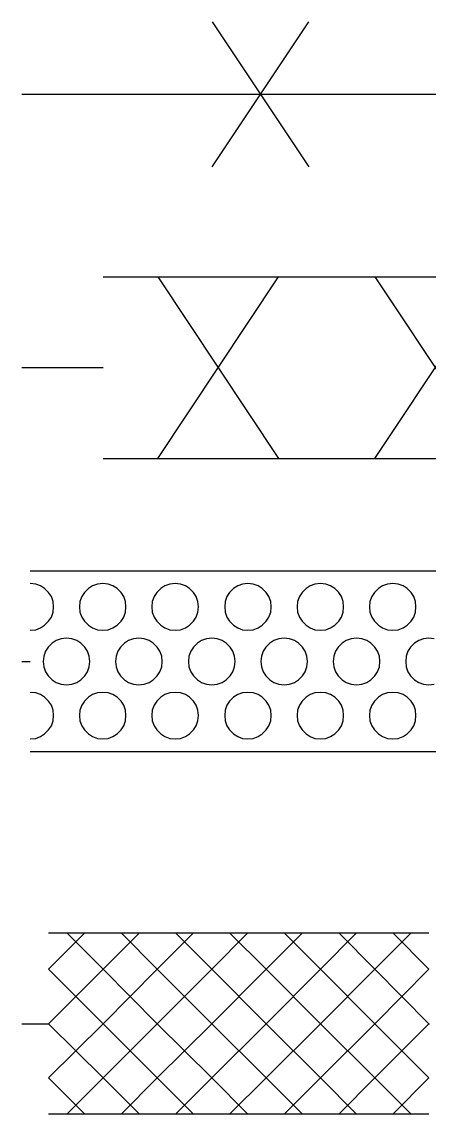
# Model space of a CAD drawing. Header units: inches. Extents: x 47316 to 59086, y 3141 to 11743.
# Drawn here: x 47366.62 to 47377.88, y 8874 to 8904.17 of the extents above; entities that cross this region are included whole.
import ezdxf

# ---------------------------------------------------------------- set-up
doc = ezdxf.new("R2010")
doc.units = ezdxf.units.IN
doc.header["$MEASUREMENT"] = 0

msp = doc.modelspace()

# ---------------------------------------------------------------- linework, layer by layer
at = {"color": 0, "lineweight": -3}
for p, q in [((47371.886, 8900.167), (47374.554, 8904.169)), ((47371.886, 8904.169), (47374.554, 8900.167)), ((47366.623, 8902.168), (47372.627, 8902.168)), ((47372.627, 8902.168), (47380.138, 8902.168)), ((47368.872, 8897.128), (47370.873, 8897.128)), ((47370.379, 8892.113), (47373.714, 8897.128)), ((47370.379, 8897.128), (47373.714, 8892.113)), ((47370.873, 8897.128), (47372.874, 8897.128)), ((47372.874, 8897.128), (47374.888, 8897.128)), ((47374.888, 8897.128), (47376.889, 8897.128)), ((47376.382, 8892.113), (47379.718, 8897.128)), ((47376.382, 8897.128), (47379.718, 8892.113)), ((47376.889, 8897.128), (47378.89, 8897.128)), ((47366.623, 8894.62), (47368.872, 8894.62)), ((47368.872, 8892.113), (47370.873, 8892.113)), ((47370.873, 8892.113), (47372.874, 8892.113)), ((47372.874, 8892.113), (47374.888, 8892.113)), ((47374.888, 8892.113), (47376.889, 8892.113)), ((47376.889, 8892.113), (47378.89, 8892.113)), ((47366.858, 8889.012), (47367.859, 8889.012)), ((47367.859, 8889.012), (47368.859, 8889.012)), ((47368.859, 8889.012), (47369.86, 8889.012)), ((47369.86, 8889.012), (47370.86, 8889.012)), ((47370.86, 8889.012), (47371.873, 8889.012)), ((47371.873, 8889.012), (47372.874, 8889.012)), ((47372.874, 8889.012), (47373.875, 8889.012)), ((47373.875, 8889.012), (47374.875, 8889.012)), ((47374.875, 8889.012), (47375.876, 8889.012)), ((47375.876, 8889.012), (47376.876, 8889.012)), ((47376.876, 8889.012), (47377.877, 8889.012)), ((47377.877, 8889.012), (47378.878, 8889.012)), ((47367.006, 8888.641), (47366.858, 8888.654)), ((47367.142, 8888.592), (47367.006, 8888.641)), ((47368.711, 8888.641), (47368.575, 8888.592)), ((47368.859, 8888.654), (47368.711, 8888.641)), ((47369.007, 8888.641), (47368.859, 8888.654)), ((47369.143, 8888.592), (47369.007, 8888.641)), ((47370.712, 8888.641), (47370.576, 8888.592)), ((47370.86, 8888.654), (47370.712, 8888.641)), ((47371.009, 8888.641), (47370.86, 8888.654)), ((47371.145, 8888.592), (47371.009, 8888.641)), ((47372.726, 8888.641), (47372.59, 8888.592)), ((47372.874, 8888.654), (47372.726, 8888.641)), ((47373.022, 8888.641), (47372.874, 8888.654)), ((47373.158, 8888.592), (47373.022, 8888.641)), ((47374.727, 8888.641), (47374.591, 8888.592)), ((47374.875, 8888.654), (47374.727, 8888.641)), ((47375.023, 8888.641), (47374.875, 8888.654)), ((47375.159, 8888.592), (47375.023, 8888.641)), ((47376.728, 8888.641), (47376.592, 8888.592)), ((47376.876, 8888.654), (47376.728, 8888.641)), ((47377.025, 8888.641), (47376.876, 8888.654)), ((47377.161, 8888.592), (47377.025, 8888.641)), ((47367.253, 8888.518), (47367.142, 8888.592)), ((47367.364, 8888.407), (47367.253, 8888.518)), ((47367.439, 8888.295), (47367.364, 8888.407)), ((47368.353, 8888.407), (47368.279, 8888.295)), ((47368.464, 8888.518), (47368.353, 8888.407)), ((47368.575, 8888.592), (47368.464, 8888.518)), ((47369.255, 8888.518), (47369.143, 8888.592)), ((47369.366, 8888.407), (47369.255, 8888.518)), ((47369.44, 8888.295), (47369.366, 8888.407)), ((47370.354, 8888.407), (47370.28, 8888.295)), ((47370.465, 8888.518), (47370.354, 8888.407)), ((47370.576, 8888.592), (47370.465, 8888.518)), ((47371.256, 8888.518), (47371.145, 8888.592)), ((47371.367, 8888.407), (47371.256, 8888.518)), ((47371.441, 8888.295), (47371.367, 8888.407)), ((47372.368, 8888.407), (47372.293, 8888.295)), ((47372.479, 8888.518), (47372.368, 8888.407)), ((47372.59, 8888.592), (47372.479, 8888.518)), ((47373.269, 8888.518), (47373.158, 8888.592)), ((47373.381, 8888.407), (47373.269, 8888.518)), ((47373.455, 8888.295), (47373.381, 8888.407)), ((47374.369, 8888.407), (47374.295, 8888.295)), ((47374.48, 8888.518), (47374.369, 8888.407)), ((47374.591, 8888.592), (47374.48, 8888.518)), ((47375.271, 8888.518), (47375.159, 8888.592)), ((47375.382, 8888.407), (47375.271, 8888.518)), ((47375.456, 8888.295), (47375.382, 8888.407)), ((47376.37, 8888.407), (47376.296, 8888.295)), ((47376.481, 8888.518), (47376.37, 8888.407)), ((47376.592, 8888.592), (47376.481, 8888.518)), ((47377.272, 8888.518), (47377.161, 8888.592)), ((47377.383, 8888.407), (47377.272, 8888.518)), ((47377.457, 8888.295), (47377.383, 8888.407)), ((47367.488, 8888.16), (47367.439, 8888.295)), ((47367.5, 8888.011), (47367.488, 8888.16)), ((47368.229, 8888.16), (47368.217, 8888.011)), ((47368.279, 8888.295), (47368.229, 8888.16)), ((47369.489, 8888.16), (47369.44, 8888.295)), ((47369.502, 8888.011), (47369.489, 8888.16)), ((47370.23, 8888.16), (47370.218, 8888.011)), ((47370.28, 8888.295), (47370.23, 8888.16)), ((47371.49, 8888.16), (47371.441, 8888.295)), ((47371.503, 8888.011), (47371.49, 8888.16)), ((47372.244, 8888.16), (47372.232, 8888.011)), ((47372.293, 8888.295), (47372.244, 8888.16)), ((47373.504, 8888.16), (47373.455, 8888.295)), ((47373.516, 8888.011), (47373.504, 8888.16)), ((47374.245, 8888.16), (47374.233, 8888.011)), ((47374.295, 8888.295), (47374.245, 8888.16)), ((47375.505, 8888.16), (47375.456, 8888.295)), ((47375.518, 8888.011), (47375.505, 8888.16)), ((47376.246, 8888.16), (47376.234, 8888.011)), ((47376.296, 8888.295), (47376.246, 8888.16)), ((47377.507, 8888.16), (47377.457, 8888.295)), ((47377.519, 8888.011), (47377.507, 8888.16)), ((47367.364, 8887.616), (47367.439, 8887.727)), ((47367.439, 8887.727), (47367.488, 8887.863)), ((47367.488, 8887.863), (47367.5, 8888.011)), ((47368.217, 8888.011), (47368.229, 8887.863)), ((47368.229, 8887.863), (47368.279, 8887.727)), ((47368.279, 8887.727), (47368.353, 8887.616)), ((47369.366, 8887.616), (47369.44, 8887.727)), ((47369.44, 8887.727), (47369.489, 8887.863)), ((47369.489, 8887.863), (47369.502, 8888.011)), ((47370.218, 8888.011), (47370.23, 8887.863)), ((47370.23, 8887.863), (47370.28, 8887.727)), ((47370.28, 8887.727), (47370.354, 8887.616)), ((47371.367, 8887.616), (47371.441, 8887.727)), ((47371.441, 8887.727), (47371.49, 8887.863)), ((47371.49, 8887.863), (47371.503, 8888.011)), ((47372.232, 8888.011), (47372.244, 8887.863)), ((47372.244, 8887.863), (47372.293, 8887.727)), ((47372.293, 8887.727), (47372.368, 8887.616)), ((47373.381, 8887.616), (47373.455, 8887.727)), ((47373.455, 8887.727), (47373.504, 8887.863)), ((47373.504, 8887.863), (47373.516, 8888.011)), ((47374.233, 8888.011), (47374.245, 8887.863)), ((47374.245, 8887.863), (47374.295, 8887.727)), ((47374.295, 8887.727), (47374.369, 8887.616)), ((47375.382, 8887.616), (47375.456, 8887.727)), ((47375.456, 8887.727), (47375.505, 8887.863)), ((47375.505, 8887.863), (47375.518, 8888.011)), ((47376.234, 8888.011), (47376.246, 8887.863)), ((47376.246, 8887.863), (47376.296, 8887.727)), ((47376.296, 8887.727), (47376.37, 8887.616)), ((47377.383, 8887.616), (47377.457, 8887.727)), ((47377.457, 8887.727), (47377.507, 8887.863)), ((47377.507, 8887.863), (47377.519, 8888.011)), ((47367.006, 8887.381), (47367.142, 8887.431)), ((47367.142, 8887.431), (47367.253, 8887.505)), ((47367.253, 8887.505), (47367.364, 8887.616)), ((47368.353, 8887.616), (47368.464, 8887.505)), ((47368.464, 8887.505), (47368.575, 8887.431)), ((47368.575, 8887.431), (47368.711, 8887.381)), ((47369.007, 8887.381), (47369.143, 8887.431)), ((47369.143, 8887.431), (47369.255, 8887.505)), ((47369.255, 8887.505), (47369.366, 8887.616)), ((47370.354, 8887.616), (47370.465, 8887.505)), ((47370.465, 8887.505), (47370.576, 8887.431)), ((47370.576, 8887.431), (47370.712, 8887.381)), ((47371.009, 8887.381), (47371.145, 8887.431)), ((47371.145, 8887.431), (47371.256, 8887.505)), ((47371.256, 8887.505), (47371.367, 8887.616)), ((47372.368, 8887.616), (47372.479, 8887.505)), ((47372.479, 8887.505), (47372.59, 8887.431)), ((47372.59, 8887.431), (47372.726, 8887.381)), ((47373.022, 8887.381), (47373.158, 8887.431)), ((47373.158, 8887.431), (47373.269, 8887.505)), ((47373.269, 8887.505), (47373.381, 8887.616)), ((47374.369, 8887.616), (47374.48, 8887.505)), ((47374.48, 8887.505), (47374.591, 8887.431)), ((47374.591, 8887.431), (47374.727, 8887.381)), ((47375.023, 8887.381), (47375.159, 8887.431)), ((47375.159, 8887.431), (47375.271, 8887.505)), ((47375.271, 8887.505), (47375.382, 8887.616)), ((47376.37, 8887.616), (47376.481, 8887.505)), ((47376.481, 8887.505), (47376.592, 8887.431)), ((47376.592, 8887.431), (47376.728, 8887.381)), ((47377.025, 8887.381), (47377.161, 8887.431)), ((47377.161, 8887.431), (47377.272, 8887.505)), ((47377.272, 8887.505), (47377.383, 8887.616)), ((47366.858, 8887.369), (47367.006, 8887.381)), ((47367.71, 8887.134), (47367.574, 8887.085)), ((47367.859, 8887.147), (47367.71, 8887.134)), ((47368.007, 8887.134), (47367.859, 8887.147)), ((47368.143, 8887.085), (47368.007, 8887.134)), ((47368.711, 8887.381), (47368.859, 8887.369)), ((47368.859, 8887.369), (47369.007, 8887.381)), ((47369.712, 8887.134), (47369.576, 8887.085)), ((47369.86, 8887.147), (47369.712, 8887.134)), ((47370.008, 8887.134), (47369.86, 8887.147)), ((47370.144, 8887.085), (47370.008, 8887.134)), ((47370.712, 8887.381), (47370.86, 8887.369)), ((47370.86, 8887.369), (47371.009, 8887.381)), ((47371.725, 8887.134), (47371.589, 8887.085)), ((47371.873, 8887.147), (47371.725, 8887.134)), ((47372.022, 8887.134), (47371.873, 8887.147)), ((47372.158, 8887.085), (47372.022, 8887.134)), ((47372.726, 8887.381), (47372.874, 8887.369)), ((47372.874, 8887.369), (47373.022, 8887.381)), ((47373.726, 8887.134), (47373.591, 8887.085)), ((47373.875, 8887.147), (47373.726, 8887.134)), ((47374.023, 8887.134), (47373.875, 8887.147)), ((47374.159, 8887.085), (47374.023, 8887.134)), ((47374.727, 8887.381), (47374.875, 8887.369)), ((47374.875, 8887.369), (47375.023, 8887.381)), ((47375.728, 8887.134), (47375.592, 8887.085)), ((47375.876, 8887.147), (47375.728, 8887.134)), ((47376.024, 8887.134), (47375.876, 8887.147)), ((47376.16, 8887.085), (47376.024, 8887.134)), ((47376.728, 8887.381), (47376.876, 8887.369)), ((47376.876, 8887.369), (47377.025, 8887.381)), ((47377.729, 8887.134), (47377.593, 8887.085)), ((47377.877, 8887.147), (47377.729, 8887.134)), ((47378.025, 8887.134), (47377.877, 8887.147)), ((47367.352, 8886.9), (47367.278, 8886.788)), ((47367.463, 8887.011), (47367.352, 8886.9)), ((47367.574, 8887.085), (47367.463, 8887.011)), ((47368.254, 8887.011), (47368.143, 8887.085)), ((47368.365, 8886.9), (47368.254, 8887.011)), ((47368.439, 8886.788), (47368.365, 8886.9)), ((47369.353, 8886.9), (47369.279, 8886.788)), ((47369.465, 8887.011), (47369.353, 8886.9)), ((47369.576, 8887.085), (47369.465, 8887.011)), ((47370.255, 8887.011), (47370.144, 8887.085)), ((47370.366, 8886.9), (47370.255, 8887.011)), ((47370.44, 8886.788), (47370.366, 8886.9)), ((47371.367, 8886.9), (47371.293, 8886.788)), ((47371.478, 8887.011), (47371.367, 8886.9)), ((47371.589, 8887.085), (47371.478, 8887.011)), ((47372.269, 8887.011), (47372.158, 8887.085)), ((47372.38, 8886.9), (47372.269, 8887.011)), ((47372.454, 8886.788), (47372.38, 8886.9)), ((47373.368, 8886.9), (47373.294, 8886.788)), ((47373.479, 8887.011), (47373.368, 8886.9)), ((47373.591, 8887.085), (47373.479, 8887.011)), ((47374.27, 8887.011), (47374.159, 8887.085)), ((47374.381, 8886.9), (47374.27, 8887.011)), ((47374.455, 8886.788), (47374.381, 8886.9)), ((47375.369, 8886.9), (47375.295, 8886.788)), ((47375.481, 8887.011), (47375.369, 8886.9)), ((47375.592, 8887.085), (47375.481, 8887.011)), ((47376.271, 8887.011), (47376.16, 8887.085)), ((47376.382, 8886.9), (47376.271, 8887.011)), ((47376.456, 8886.788), (47376.382, 8886.9)), ((47377.371, 8886.9), (47377.297, 8886.788)), ((47377.482, 8887.011), (47377.371, 8886.9)), ((47377.593, 8887.085), (47377.482, 8887.011)), ((47367.229, 8886.652), (47367.216, 8886.504)), ((47367.278, 8886.788), (47367.229, 8886.652)), ((47368.489, 8886.652), (47368.439, 8886.788)), ((47368.501, 8886.504), (47368.489, 8886.652)), ((47369.23, 8886.652), (47369.217, 8886.504)), ((47369.279, 8886.788), (47369.23, 8886.652)), ((47370.49, 8886.652), (47370.44, 8886.788)), ((47370.502, 8886.504), (47370.49, 8886.652)), ((47371.243, 8886.652), (47371.231, 8886.504)), ((47371.293, 8886.788), (47371.243, 8886.652)), ((47372.503, 8886.652), (47372.454, 8886.788)), ((47372.516, 8886.504), (47372.503, 8886.652)), ((47373.245, 8886.652), (47373.232, 8886.504)), ((47373.294, 8886.788), (47373.245, 8886.652)), ((47374.505, 8886.652), (47374.455, 8886.788)), ((47374.517, 8886.504), (47374.505, 8886.652)), ((47375.246, 8886.652), (47375.234, 8886.504)), ((47375.295, 8886.788), (47375.246, 8886.652)), ((47376.506, 8886.652), (47376.456, 8886.788)), ((47376.518, 8886.504), (47376.506, 8886.652)), ((47377.247, 8886.652), (47377.235, 8886.504)), ((47377.297, 8886.788), (47377.247, 8886.652)), ((47366.623, 8886.504), (47366.858, 8886.504)), ((47367.216, 8886.504), (47367.229, 8886.356)), ((47367.229, 8886.356), (47367.278, 8886.22)), ((47367.278, 8886.22), (47367.352, 8886.109)), ((47368.365, 8886.109), (47368.439, 8886.22)), ((47368.439, 8886.22), (47368.489, 8886.356)), ((47368.489, 8886.356), (47368.501, 8886.504)), ((47369.217, 8886.504), (47369.23, 8886.356)), ((47369.23, 8886.356), (47369.279, 8886.22)), ((47369.279, 8886.22), (47369.353, 8886.109)), ((47370.366, 8886.109), (47370.44, 8886.22)), ((47370.44, 8886.22), (47370.49, 8886.356)), ((47370.49, 8886.356), (47370.502, 8886.504)), ((47371.231, 8886.504), (47371.243, 8886.356)), ((47371.243, 8886.356), (47371.293, 8886.22)), ((47371.293, 8886.22), (47371.367, 8886.109)), ((47372.38, 8886.109), (47372.454, 8886.22)), ((47372.454, 8886.22), (47372.503, 8886.356)), ((47372.503, 8886.356), (47372.516, 8886.504)), ((47373.232, 8886.504), (47373.245, 8886.356)), ((47373.245, 8886.356), (47373.294, 8886.22)), ((47373.294, 8886.22), (47373.368, 8886.109)), ((47374.381, 8886.109), (47374.455, 8886.22)), ((47374.455, 8886.22), (47374.505, 8886.356)), ((47374.505, 8886.356), (47374.517, 8886.504)), ((47375.234, 8886.504), (47375.246, 8886.356)), ((47375.246, 8886.356), (47375.295, 8886.22)), ((47375.295, 8886.22), (47375.369, 8886.109)), ((47376.382, 8886.109), (47376.456, 8886.22)), ((47376.456, 8886.22), (47376.506, 8886.356)), ((47376.506, 8886.356), (47376.518, 8886.504)), ((47377.235, 8886.504), (47377.247, 8886.356)), ((47377.247, 8886.356), (47377.297, 8886.22)), ((47377.297, 8886.22), (47377.371, 8886.109)), ((47367.352, 8886.109), (47367.463, 8885.998)), ((47367.463, 8885.998), (47367.574, 8885.924)), ((47367.574, 8885.924), (47367.71, 8885.874)), ((47368.007, 8885.874), (47368.143, 8885.924)), ((47368.143, 8885.924), (47368.254, 8885.998)), ((47368.254, 8885.998), (47368.365, 8886.109)), ((47369.353, 8886.109), (47369.465, 8885.998)), ((47369.465, 8885.998), (47369.576, 8885.924)), ((47369.576, 8885.924), (47369.712, 8885.874)), ((47370.008, 8885.874), (47370.144, 8885.924)), ((47370.144, 8885.924), (47370.255, 8885.998)), ((47370.255, 8885.998), (47370.366, 8886.109)), ((47371.367, 8886.109), (47371.478, 8885.998)), ((47371.478, 8885.998), (47371.589, 8885.924)), ((47371.589, 8885.924), (47371.725, 8885.874)), ((47372.022, 8885.874), (47372.158, 8885.924)), ((47372.158, 8885.924), (47372.269, 8885.998)), ((47372.269, 8885.998), (47372.38, 8886.109)), ((47373.368, 8886.109), (47373.479, 8885.998)), ((47373.479, 8885.998), (47373.591, 8885.924)), ((47373.591, 8885.924), (47373.726, 8885.874)), ((47374.023, 8885.874), (47374.159, 8885.924)), ((47374.159, 8885.924), (47374.27, 8885.998)), ((47374.27, 8885.998), (47374.381, 8886.109)), ((47375.369, 8886.109), (47375.481, 8885.998)), ((47375.481, 8885.998), (47375.592, 8885.924)), ((47375.592, 8885.924), (47375.728, 8885.874)), ((47376.024, 8885.874), (47376.16, 8885.924)), ((47376.16, 8885.924), (47376.271, 8885.998)), ((47376.271, 8885.998), (47376.382, 8886.109)), ((47377.371, 8886.109), (47377.482, 8885.998)), ((47377.482, 8885.998), (47377.593, 8885.924)), ((47377.593, 8885.924), (47377.729, 8885.874)), ((47367.006, 8885.639), (47366.858, 8885.652)), ((47367.142, 8885.59), (47367.006, 8885.639)), ((47367.71, 8885.874), (47367.859, 8885.862)), ((47367.859, 8885.862), (47368.007, 8885.874)), ((47368.711, 8885.639), (47368.575, 8885.59)), ((47368.859, 8885.652), (47368.711, 8885.639)), ((47369.007, 8885.639), (47368.859, 8885.652)), ((47369.143, 8885.59), (47369.007, 8885.639)), ((47369.712, 8885.874), (47369.86, 8885.862)), ((47369.86, 8885.862), (47370.008, 8885.874)), ((47370.712, 8885.639), (47370.576, 8885.59)), ((47370.86, 8885.652), (47370.712, 8885.639)), ((47371.009, 8885.639), (47370.86, 8885.652)), ((47371.145, 8885.59), (47371.009, 8885.639)), ((47371.725, 8885.874), (47371.873, 8885.862)), ((47371.873, 8885.862), (47372.022, 8885.874)), ((47372.726, 8885.639), (47372.59, 8885.59)), ((47372.874, 8885.652), (47372.726, 8885.639)), ((47373.022, 8885.639), (47372.874, 8885.652)), ((47373.158, 8885.59), (47373.022, 8885.639)), ((47373.726, 8885.874), (47373.875, 8885.862)), ((47373.875, 8885.862), (47374.023, 8885.874)), ((47374.727, 8885.639), (47374.591, 8885.59)), ((47374.875, 8885.652), (47374.727, 8885.639)), ((47375.023, 8885.639), (47374.875, 8885.652)), ((47375.159, 8885.59), (47375.023, 8885.639)), ((47375.728, 8885.874), (47375.876, 8885.862)), ((47375.876, 8885.862), (47376.024, 8885.874)), ((47376.728, 8885.639), (47376.592, 8885.59)), ((47376.876, 8885.652), (47376.728, 8885.639)), ((47377.025, 8885.639), (47376.876, 8885.652)), ((47377.161, 8885.59), (47377.025, 8885.639)), ((47377.729, 8885.874), (47377.877, 8885.862)), ((47377.877, 8885.862), (47378.025, 8885.874)), ((47367.253, 8885.516), (47367.142, 8885.59)), ((47367.364, 8885.405), (47367.253, 8885.516)), ((47367.439, 8885.294), (47367.364, 8885.405)), ((47368.353, 8885.405), (47368.279, 8885.294)), ((47368.464, 8885.516), (47368.353, 8885.405)), ((47368.575, 8885.59), (47368.464, 8885.516)), ((47369.255, 8885.516), (47369.143, 8885.59)), ((47369.366, 8885.405), (47369.255, 8885.516)), ((47369.44, 8885.294), (47369.366, 8885.405)), ((47370.354, 8885.405), (47370.28, 8885.294)), ((47370.465, 8885.516), (47370.354, 8885.405)), ((47370.576, 8885.59), (47370.465, 8885.516)), ((47371.256, 8885.516), (47371.145, 8885.59)), ((47371.367, 8885.405), (47371.256, 8885.516)), ((47371.441, 8885.294), (47371.367, 8885.405)), ((47372.368, 8885.405), (47372.293, 8885.294)), ((47372.479, 8885.516), (47372.368, 8885.405)), ((47372.59, 8885.59), (47372.479, 8885.516)), ((47373.269, 8885.516), (47373.158, 8885.59)), ((47373.381, 8885.405), (47373.269, 8885.516)), ((47373.455, 8885.294), (47373.381, 8885.405)), ((47374.369, 8885.405), (47374.295, 8885.294)), ((47374.48, 8885.516), (47374.369, 8885.405)), ((47374.591, 8885.59), (47374.48, 8885.516)), ((47375.271, 8885.516), (47375.159, 8885.59)), ((47375.382, 8885.405), (47375.271, 8885.516)), ((47375.456, 8885.294), (47375.382, 8885.405)), ((47376.37, 8885.405), (47376.296, 8885.294)), ((47376.481, 8885.516), (47376.37, 8885.405)), ((47376.592, 8885.59), (47376.481, 8885.516)), ((47377.272, 8885.516), (47377.161, 8885.59)), ((47377.383, 8885.405), (47377.272, 8885.516)), ((47377.457, 8885.294), (47377.383, 8885.405)), ((47367.488, 8885.158), (47367.439, 8885.294)), ((47367.5, 8885.009), (47367.488, 8885.158)), ((47367.488, 8884.861), (47367.5, 8885.009)), ((47368.229, 8885.158), (47368.217, 8885.009)), ((47368.217, 8885.009), (47368.229, 8884.861)), ((47368.279, 8885.294), (47368.229, 8885.158)), ((47369.489, 8885.158), (47369.44, 8885.294)), ((47369.502, 8885.009), (47369.489, 8885.158)), ((47369.489, 8884.861), (47369.502, 8885.009)), ((47370.23, 8885.158), (47370.218, 8885.009)), ((47370.218, 8885.009), (47370.23, 8884.861)), ((47370.28, 8885.294), (47370.23, 8885.158)), ((47371.49, 8885.158), (47371.441, 8885.294)), ((47371.503, 8885.009), (47371.49, 8885.158)), ((47371.49, 8884.861), (47371.503, 8885.009)), ((47372.244, 8885.158), (47372.232, 8885.009)), ((47372.232, 8885.009), (47372.244, 8884.861)), ((47372.293, 8885.294), (47372.244, 8885.158)), ((47373.504, 8885.158), (47373.455, 8885.294)), ((47373.516, 8885.009), (47373.504, 8885.158)), ((47373.504, 8884.861), (47373.516, 8885.009)), ((47374.245, 8885.158), (47374.233, 8885.009)), ((47374.233, 8885.009), (47374.245, 8884.861)), ((47374.295, 8885.294), (47374.245, 8885.158)), ((47375.505, 8885.158), (47375.456, 8885.294)), ((47375.518, 8885.009), (47375.505, 8885.158)), ((47375.505, 8884.861), (47375.518, 8885.009)), ((47376.246, 8885.158), (47376.234, 8885.009)), ((47376.234, 8885.009), (47376.246, 8884.861)), ((47376.296, 8885.294), (47376.246, 8885.158)), ((47377.507, 8885.158), (47377.457, 8885.294)), ((47377.519, 8885.009), (47377.507, 8885.158)), ((47377.507, 8884.861), (47377.519, 8885.009)), ((47367.364, 8884.614), (47367.439, 8884.725)), ((47367.439, 8884.725), (47367.488, 8884.861)), ((47368.229, 8884.861), (47368.279, 8884.725)), ((47368.279, 8884.725), (47368.353, 8884.614)), ((47369.366, 8884.614), (47369.44, 8884.725)), ((47369.44, 8884.725), (47369.489, 8884.861)), ((47370.23, 8884.861), (47370.28, 8884.725)), ((47370.28, 8884.725), (47370.354, 8884.614)), ((47371.367, 8884.614), (47371.441, 8884.725)), ((47371.441, 8884.725), (47371.49, 8884.861)), ((47372.244, 8884.861), (47372.293, 8884.725)), ((47372.293, 8884.725), (47372.368, 8884.614)), ((47373.381, 8884.614), (47373.455, 8884.725)), ((47373.455, 8884.725), (47373.504, 8884.861)), ((47374.245, 8884.861), (47374.295, 8884.725)), ((47374.295, 8884.725), (47374.369, 8884.614)), ((47375.382, 8884.614), (47375.456, 8884.725)), ((47375.456, 8884.725), (47375.505, 8884.861)), ((47376.246, 8884.861), (47376.296, 8884.725)), ((47376.296, 8884.725), (47376.37, 8884.614)), ((47377.383, 8884.614), (47377.457, 8884.725)), ((47377.457, 8884.725), (47377.507, 8884.861)), ((47367.006, 8884.379), (47367.142, 8884.429)), ((47367.142, 8884.429), (47367.253, 8884.503)), ((47367.253, 8884.503), (47367.364, 8884.614)), ((47368.353, 8884.614), (47368.464, 8884.503)), ((47368.464, 8884.503), (47368.575, 8884.429)), ((47368.575, 8884.429), (47368.711, 8884.379)), ((47369.007, 8884.379), (47369.143, 8884.429)), ((47369.143, 8884.429), (47369.255, 8884.503)), ((47369.255, 8884.503), (47369.366, 8884.614)), ((47370.354, 8884.614), (47370.465, 8884.503)), ((47370.465, 8884.503), (47370.576, 8884.429)), ((47370.576, 8884.429), (47370.712, 8884.379)), ((47371.009, 8884.379), (47371.145, 8884.429)), ((47371.145, 8884.429), (47371.256, 8884.503)), ((47371.256, 8884.503), (47371.367, 8884.614)), ((47372.368, 8884.614), (47372.479, 8884.503)), ((47372.479, 8884.503), (47372.59, 8884.429)), ((47372.59, 8884.429), (47372.726, 8884.379)), ((47373.022, 8884.379), (47373.158, 8884.429)), ((47373.158, 8884.429), (47373.269, 8884.503)), ((47373.269, 8884.503), (47373.381, 8884.614)), ((47374.369, 8884.614), (47374.48, 8884.503)), ((47374.48, 8884.503), (47374.591, 8884.429)), ((47374.591, 8884.429), (47374.727, 8884.379)), ((47375.023, 8884.379), (47375.159, 8884.429)), ((47375.159, 8884.429), (47375.271, 8884.503)), ((47375.271, 8884.503), (47375.382, 8884.614)), ((47376.37, 8884.614), (47376.481, 8884.503)), ((47376.481, 8884.503), (47376.592, 8884.429)), ((47376.592, 8884.429), (47376.728, 8884.379)), ((47377.025, 8884.379), (47377.161, 8884.429)), ((47377.161, 8884.429), (47377.272, 8884.503)), ((47377.272, 8884.503), (47377.383, 8884.614)), ((47366.858, 8884.367), (47367.006, 8884.379)), ((47368.711, 8884.379), (47368.859, 8884.367)), ((47368.859, 8884.367), (47369.007, 8884.379)), ((47370.712, 8884.379), (47370.86, 8884.367)), ((47370.86, 8884.367), (47371.009, 8884.379)), ((47372.726, 8884.379), (47372.874, 8884.367)), ((47372.874, 8884.367), (47373.022, 8884.379)), ((47374.727, 8884.379), (47374.875, 8884.367)), ((47374.875, 8884.367), (47375.023, 8884.379)), ((47376.728, 8884.379), (47376.876, 8884.367)), ((47376.876, 8884.367), (47377.025, 8884.379)), ((47367.859, 8884.009), (47366.858, 8884.009)), ((47368.859, 8884.009), (47367.859, 8884.009)), ((47369.86, 8884.009), (47368.859, 8884.009)), ((47370.86, 8884.009), (47369.86, 8884.009)), ((47371.873, 8884.009), (47370.86, 8884.009)), ((47372.874, 8884.009), (47371.873, 8884.009)), ((47373.875, 8884.009), (47372.874, 8884.009)), ((47374.875, 8884.009), (47373.875, 8884.009)), ((47375.876, 8884.009), (47374.875, 8884.009)), ((47376.876, 8884.009), (47375.876, 8884.009)), ((47377.877, 8884.009), (47376.876, 8884.009)), ((47378.878, 8884.009), (47377.877, 8884.009)), ((47367.364, 8879.006), (47368.872, 8879.006)), ((47368.365, 8879.006), (47367.364, 8878.005)), ((47368.872, 8878.005), (47367.871, 8879.006)), ((47368.872, 8879.006), (47370.366, 8879.006)), ((47369.872, 8879.006), (47368.872, 8878.005)), ((47370.366, 8878.005), (47369.366, 8879.006)), ((47370.366, 8879.006), (47371.873, 8879.006)), ((47371.367, 8879.006), (47370.366, 8878.005)), ((47371.873, 8878.005), (47370.873, 8879.006)), ((47371.873, 8879.006), (47373.381, 8879.006)), ((47372.874, 8879.006), (47371.873, 8878.005)), ((47373.381, 8878.005), (47372.368, 8879.006)), ((47373.381, 8879.006), (47374.875, 8879.006)), ((47374.381, 8879.006), (47373.381, 8878.005)), ((47374.875, 8878.005), (47373.875, 8879.006)), ((47374.875, 8879.006), (47376.382, 8879.006)), ((47375.876, 8879.006), (47374.875, 8878.005)), ((47376.382, 8878.005), (47375.382, 8879.006)), ((47376.382, 8879.006), (47377.877, 8879.006)), ((47377.383, 8879.006), (47376.382, 8878.005)), ((47377.877, 8878.005), (47376.876, 8879.006)), ((47367.364, 8876.498), (47368.872, 8878.005)), ((47367.364, 8878.005), (47368.872, 8876.498)), ((47368.872, 8876.498), (47370.366, 8878.005)), ((47368.872, 8878.005), (47370.366, 8876.498)), ((47370.366, 8876.498), (47371.873, 8878.005)), ((47370.366, 8878.005), (47371.873, 8876.498)), ((47371.873, 8876.498), (47373.381, 8878.005)), ((47371.873, 8878.005), (47373.381, 8876.498)), ((47373.381, 8876.498), (47374.875, 8878.005)), ((47373.381, 8878.005), (47374.875, 8876.498)), ((47374.875, 8876.498), (47376.382, 8878.005)), ((47374.875, 8878.005), (47376.382, 8876.498)), ((47376.382, 8876.498), (47377.877, 8878.005)), ((47376.382, 8878.005), (47377.877, 8876.498)), ((47366.623, 8876.498), (47367.364, 8876.498)), ((47368.872, 8875.003), (47367.364, 8876.498)), ((47368.872, 8876.498), (47367.364, 8875.003)), ((47370.366, 8875.003), (47368.872, 8876.498)), ((47370.366, 8876.498), (47368.872, 8875.003)), ((47371.873, 8875.003), (47370.366, 8876.498)), ((47371.873, 8876.498), (47370.366, 8875.003)), ((47373.381, 8875.003), (47371.873, 8876.498)), ((47373.381, 8876.498), (47371.873, 8875.003)), ((47374.875, 8875.003), (47373.381, 8876.498)), ((47374.875, 8876.498), (47373.381, 8875.003)), ((47376.382, 8875.003), (47374.875, 8876.498)), ((47376.382, 8876.498), (47374.875, 8875.003)), ((47377.877, 8875.003), (47376.382, 8876.498)), ((47377.877, 8876.498), (47376.382, 8875.003)), ((47377.877, 8876.498), (47377.889, 8876.498)), ((47367.364, 8875.003), (47368.365, 8874.003)), ((47367.871, 8874.003), (47368.872, 8875.003)), ((47368.872, 8875.003), (47369.872, 8874.003)), ((47369.366, 8874.003), (47370.366, 8875.003)), ((47370.366, 8875.003), (47371.367, 8874.003)), ((47370.873, 8874.003), (47371.873, 8875.003)), ((47371.873, 8875.003), (47372.874, 8874.003)), ((47372.368, 8874.003), (47373.381, 8875.003)), ((47373.381, 8875.003), (47374.381, 8874.003)), ((47373.875, 8874.003), (47374.875, 8875.003)), ((47374.875, 8875.003), (47375.876, 8874.003)), ((47375.382, 8874.003), (47376.382, 8875.003)), ((47376.382, 8875.003), (47377.383, 8874.003)), ((47376.876, 8874.003), (47377.877, 8875.003)), ((47368.872, 8874.003), (47367.364, 8874.003)), ((47370.366, 8874.003), (47368.872, 8874.003)), ((47371.873, 8874.003), (47370.366, 8874.003)), ((47373.381, 8874.003), (47371.873, 8874.003)), ((47374.875, 8874.003), (47373.381, 8874.003)), ((47376.382, 8874.003), (47374.875, 8874.003)), ((47377.877, 8874.003), (47376.382, 8874.003))]:
    msp.add_line(p, q, dxfattribs=at)

doc.saveas('drawing.dxf')
